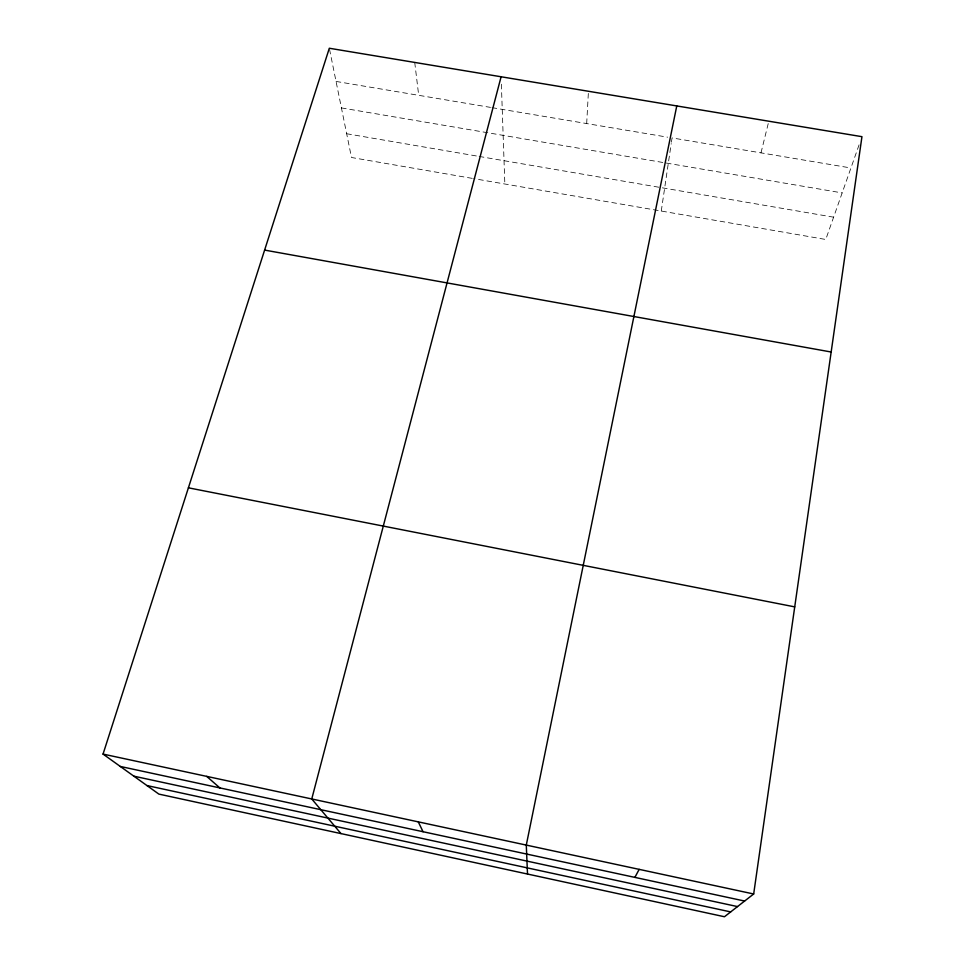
<?xml version="1.0" encoding="UTF-8"?>
<svg xmlns="http://www.w3.org/2000/svg" width="965" height="965" viewBox="0 0 965 965"><rect width="100%" height="100%" fill="white"/><g stroke="black" fill="none" stroke-linecap="round" stroke-linejoin="round"><path stroke-width="0.72" stroke-dasharray="4.83 3.62" d="M586.684 123.568L588.445 91.265M661.266 211.046L671.218 143.58M671.423 142.157L672.05 137.911L850.937 167.982M760.987 152.868L768.816 121.216M859.079 144.846L825.763 239.477L473.719 178.622M336.049 81.434L490.51 107.392M491.981 107.646L667.635 137.175M341.417 107.911L842.155 192.903M346.664 133.737L477.663 156.185M479.135 156.427L833.615 217.185M472.235 178.368L351.489 157.5L329.608 49.698M414.733 62.435L418.701 95.33M501.366 84.184L504.84 184.001"/><path stroke-width="1.45" d="M753.677 893.988L861.95 136.68L329.318 48.25L103.05 754.087L158.863 794.099L724.462 916.75L753.677 893.988L103.05 754.087M676.767 105.933L526.287 845.099L527.505 874.037M501.1 76.766L311.755 798.972L340.983 833.591M634.886 877.39L639.156 869.369M264.615 250.092L831.167 352.008M188.404 487.82L794.726 606.876M120.287 766.451L744.618 901.045M133.87 776.174L737.501 906.581M146.957 785.558L730.674 911.913M206.691 776.379L219.887 787.923M418.279 821.866L423.044 831.721"/></g></svg>
